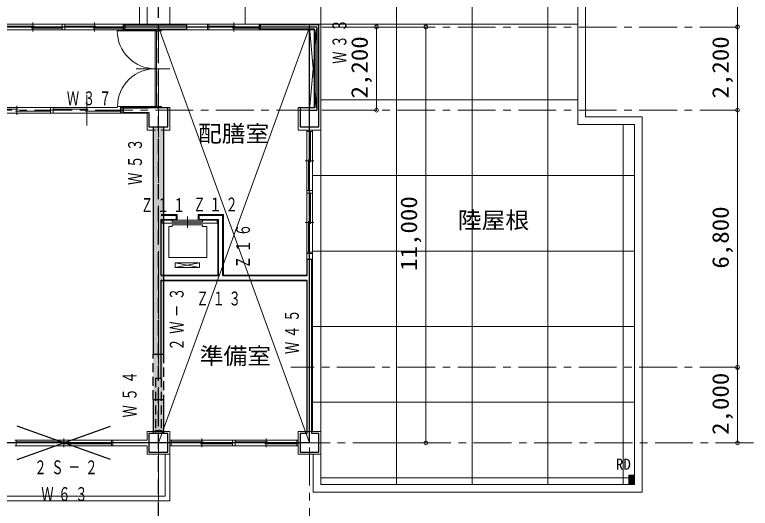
# Model space of a CAD drawing. Units: millimetres at full size, sheet at 1:200; details may follow other scales. Extents: x -55340 to 55340, y -38040 to 38040.
# Drawn here: x 20292 to 39752, y 12490 to 25547 of the extents above; entities that cross this region are included whole.
import ezdxf
from ezdxf.enums import TextEntityAlignment as Align

# ---------------------------------------------------------------- set-up
doc = ezdxf.new("R2010")
doc.units = ezdxf.units.MM
doc.header["$LTSCALE"] = 200
doc.header["$PDMODE"] = 32
doc.header["$PDSIZE"] = 100
for name, pattern in [('CHAIN1', [8, 5, -1, 1, -1]), ('DASHED1', [1.8, 1.2, -0.6]), ('DASHED2', [3, 2, -1])]:
    doc.linetypes.add(name, pattern=pattern)
for name, color, linetype, lineweight in [('0-0_補助線', 4, 'Continuous', 9), ('0-1_通り芯', 3, 'Continuous', 18), ('0-4_仕上', 7, 'Continuous', 18), ('0-5_建具(ｻｯｼ)', 3, 'Continuous', 18), ('0-A_寸法', 6, 'Continuous', 9), ('0-B_文字', 4, 'Continuous', 9), ('2-0_補助線', 2, 'Continuous', 25), ('2-2_躯体', 2, 'Continuous', 25), ('4-2_躯体', 4, 'Continuous', 9), ('4-4_仕上', 6, 'Continuous', 25), ('4-A_寸法', 4, 'Continuous', 9)]:
    doc.layers.add(name, color=color, linetype=linetype, lineweight=lineweight)
for name, color, linetype in [('0-D_予備', 2, 'Continuous'), ('2-3_外壁', 2, 'Continuous'), ('3-D_予備', 91, 'Continuous')]:
    doc.layers.add(name, color=color, linetype=linetype)
doc.styles.add('ＭＳ ゴシック', font='')
doc.styles.get('ＭＳ ゴシック').set_extended_font_data('MS Gothic')

msp = doc.modelspace()

# ---------------------------------------------------------------- linework, layer by layer
at = {"layer": '0-0_補助線'}
for p, q in [((30391.9, 13120.9), (30391.9, 28640.9)), ((24391.9, 25295.9), (24391.9, 27970.9)), ((26391.9, 25295.9), (26391.9, 27970.9)), ((28391.9, 25295.9), (28391.9, 27970.9)), ((32391.9, 13120.9), (32391.9, 27970.9)), ((34391.9, 13120.9), (34391.9, 27970.9)), ((24006.9, 25120.9), (23004.3, 25120.9)), ((24392.6, 24118.4), (23502.6, 24118.4)), ((28391.9, 23295.9), (35191.9, 23295.9)), ((24006.9, 23120.9), (23011.1, 23120.9)), ((36391.9, 13120.9), (36391.9, 22645.9)), ((28166.9, 21295.9), (36691.8, 21295.9)), ((24190.7, 20029.9), (24190.7, 20110.9)), ((24190.7, 20110.9), (25644.3, 20110.9)), ((24861.9, 20205.3), (24861.9, 19913.8)), ((25644.3, 20029.9), (25644.3, 20110.9)), ((25644.3, 20029.9), (24190.7, 20029.9)), ((24366.9, 19127.5), (24366.9, 19942.5)), ((24461.9, 19990.6), (25263.1, 19990.6)), ((25372.5, 19942.5), (25372.5, 19127.5)), ((28166.9, 19295.9), (36691.8, 19295.9)), ((25372.5, 19127.5), (24366.9, 19127.5)), ((24538.8, 18982.1), (24538.8, 18863.1)), ((25184.9, 18982.1), (24538.8, 18982.1)), ((28166.9, 17295.9), (36691.8, 17295.9)), ((28166.9, 15295.9), (36691.8, 15295.9)), ((28391.8, 13295.9), (36691.8, 13295.9)), ((24391.8, 12688.3), (12876.4, 12688.3)), ((24271.8, 12808.3), (12996.4, 12808.3))]:
    msp.add_line(p, q, dxfattribs=at)
at = {"layer": '0-0_補助線', "color": 3, "lineweight": 18}
for p, q in [((35391.9, 28220.9), (35391.9, 22845.9)), ((35191.9, 27970.9), (35191.9, 22645.9)), ((23791.9, 25299.7), (23791.9, 26090.6)), ((20770, 25103), (20770, 25338.7)), ((22401.3, 25103), (22401.3, 25338.7)), ((26091.9, 25103), (26091.9, 25338.7)), ((19989.4, 25246.6), (20805, 25246.6)), ((20735, 25195.2), (21550.6, 25195.2)), ((21550.6, 25295.9), (21620.6, 25295.9)), ((21550.6, 25145.9), (21550.6, 25295.9)), ((21620.6, 25246.6), (22436.2, 25246.6)), ((22366.2, 25195.2), (23181.9, 25195.2)), ((23181.9, 25145.9), (23181.9, 25295.9)), ((23181.9, 25295.9), (23216.9, 25295.9)), ((23181.9, 25145.9), (23216.9, 25145.9)), ((23216.9, 25295.9), (23216.9, 25145.9)), ((25426.9, 25145.9), (23216.9, 25145.9)), ((24006.9, 25145.9), (24006.9, 25120.9)), ((24049.9, 25120.9), (24006.9, 25120.9)), ((24045.9, 25117.9), (24045.9, 24120.9)), ((24049.9, 25120.9), (24049.9, 25110.9)), ((25426.9, 25295.9), (25391.9, 25295.9)), ((25391.9, 25295.9), (25391.9, 25145.9)), ((25426.9, 25145.9), (25426.9, 25295.9)), ((25426.9, 25246.6), (26126.9, 25246.6)), ((26056.9, 25195.2), (26756.9, 25195.2)), ((26756.9, 25145.9), (26791.9, 25145.9)), ((26791.9, 25295.9), (26791.9, 25145.9)), ((26791.9, 25145.9), (28241.9, 25145.9)), ((28241.9, 25145.9), (28241.9, 23095.9)), ((24045.9, 24120.9), (24009.9, 24120.9)), ((24009.9, 24115.9), (24009.9, 23123.9)), ((24045.9, 24115.9), (24009.9, 24115.9)), ((24045.9, 24115.9), (24045.9, 23123.9)), ((22201.9, 22615.9), (22201.9, 23423)), ((19461.9, 23046.6), (20386.9, 23046.6)), ((20316.9, 22995.2), (21241.9, 22995.2)), ((20351.9, 22903), (20351.9, 23138.8)), ((21241.9, 23095.9), (21311.9, 23095.9)), ((21241.9, 22945.9), (21241.9, 23095.9)), ((21311.9, 23046.6), (22236.9, 23046.6)), ((22166.9, 22995.2), (23091.9, 22995.2)), ((23091.9, 23095.9), (23126.9, 23095.9)), ((23091.9, 22945.9), (23091.9, 23095.9)), ((24391.9, 23095.9), (23126.9, 23095.9)), ((24006.9, 23120.9), (24006.9, 23095.9)), ((24049.9, 23120.9), (24006.9, 23120.9)), ((24045.9, 23123.9), (24009.9, 23123.9)), ((24049.9, 23130.9), (24049.9, 23120.9)), ((24074.9, 23130.9), (24049.9, 23130.9)), ((24074.9, 23130.9), (24074.9, 23120.9)), ((24176.9, 23120.9), (24074.9, 23120.9)), ((24176.9, 23120.9), (24176.9, 23095.9)), ((24391.9, 23095.9), (24391.9, 22495.9)), ((23091.9, 22945.9), (23126.9, 22945.9)), ((23791.9, 22495.9), (23791.9, 22945.9)), ((35391.9, 22845.9), (36891.8, 22845.9)), ((36891.8, 12920.9), (36891.8, 22845.9)), ((35191.9, 22645.9), (36691.8, 22645.9)), ((36691.8, 13120.9), (36691.8, 22645.9)), ((24016.9, 22495.9), (23791.9, 22495.9)), ((24391.9, 22495.9), (24166.9, 22495.9)), ((28016.9, 22460.9), (28016.9, 22495.9)), ((28016.9, 22460.9), (28166.9, 22460.9)), ((28117.6, 22460.9), (28117.6, 21645.3)), ((28166.9, 22460.9), (28166.9, 22495.9)), ((27974, 21680.3), (28209.7, 21680.3)), ((28066.1, 21715.3), (28066.1, 20899.7)), ((28016.9, 20899.7), (28166.9, 20899.7)), ((28117.6, 20829.6), (28117.6, 20014)), ((28166.9, 20899.7), (28166.9, 20829.6)), ((24166.9, 20260.9), (24591.9, 20260.9)), ((25146.9, 20110.9), (25146.9, 20260.9)), ((25816.9, 20260.9), (25146.9, 20260.9)), ((25816.9, 20260.9), (25816.9, 18660.9)), ((24166.9, 20110.9), (24166.9, 18660.9)), ((25666.9, 20110.9), (25146.9, 20110.9)), ((25666.9, 20110.9), (25666.9, 18660.9)), ((27974, 20049), (28209.7, 20049)), ((28066.1, 20084), (28066.1, 19268.4)), ((28016.9, 19268.4), (28166.9, 19268.4)), ((28016.9, 19268.4), (28016.9, 18660.9)), ((28166.9, 19268.4), (28166.9, 14520.9)), ((28166.9, 19233.4), (28016.9, 19233.4)), ((25666.9, 18660.9), (24166.9, 18660.9)), ((24166.9, 18510.9), (28016.9, 18510.9)), ((25816.9, 18660.9), (28016.9, 18660.9)), ((28016.9, 14520.9), (28016.9, 18510.9)), ((23791.9, 14520.9), (24391.9, 14520.9)), ((23791.9, 14295.9), (23791.9, 14520.9)), ((24006.9, 14545.9), (24108.9, 14545.9)), ((24006.9, 14520.9), (24006.9, 14545.9)), ((24108.9, 14555.9), (24133.9, 14555.9)), ((24108.9, 14545.9), (24108.9, 14555.9)), ((24133.9, 14545.9), (24133.9, 14555.9)), ((24133.9, 14545.9), (24176.9, 14545.9)), ((24137.9, 14548.9), (24173.9, 14548.9)), ((24176.9, 14520.9), (24176.9, 14545.9)), ((24391.9, 14520.9), (24391.9, 13920.9)), ((27791.8, 14520.9), (28391.8, 14520.9)), ((27791.8, 13920.9), (27791.8, 14520.9)), ((28391.8, 14520.9), (28391.8, 13920.9)), ((20326.9, 14295.9), (20291.9, 14295.9)), ((20326.9, 14145.9), (20326.9, 14295.9)), ((20326.9, 14246.6), (21626.9, 14246.6)), ((21591.9, 14103), (21591.9, 14338.7)), ((22891.8, 14295.9), (22891.8, 14145.9)), ((24426.9, 14246.6), (25276.9, 14246.6)), ((25241.9, 14103), (25241.9, 14338.7)), ((26056.9, 14295.9), (26126.8, 14295.9)), ((26056.9, 14145.9), (26056.9, 14295.9)), ((26126.8, 14246.6), (26976.8, 14246.6)), ((26941.8, 14103), (26941.8, 14338.7)), ((20326.9, 14145.9), (20291.9, 14145.9)), ((21556.9, 14195.2), (22856.9, 14195.2)), ((22856.9, 14145.9), (23791.9, 14145.9)), ((23791.9, 13920.9), (23791.9, 14145.9)), ((24426.9, 14145.9), (24391.8, 14145.9)), ((25206.8, 14195.2), (26056.9, 14195.2)), ((26906.9, 14195.2), (27756.8, 14195.2)), ((27756.8, 14145.9), (27791.8, 14145.9)), ((24391.9, 13920.9), (23791.9, 13920.9)), ((28391.8, 13920.9), (27791.8, 13920.9)), ((28391.8, 13120.9), (36691.8, 13120.9)), ((28191.9, 12920.9), (36891.8, 12920.9))]:
    msp.add_line(p, q, dxfattribs=at)
for points in [[(21550.6, 25145.9), (21620.6, 25145.9), (21620.6, 25295.9)], [(24045.9, 25117.9), (24009.9, 25117.9), (24009.9, 24120.9)], [(24176.9, 25145.9), (24176.9, 25120.9), (24074.9, 25120.9), (24074.9, 25110.9), (24049.9, 25110.9)], [(26756.9, 25145.9), (26756.9, 25295.9), (26791.9, 25295.9)], [(26791.9, 25295.9), (28391.9, 25295.9), (28391.9, 22495.9), (27791.9, 22495.9), (27791.9, 23095.9), (28241.9, 23095.9)], [(21241.9, 22945.9), (21311.9, 22945.9), (21311.9, 23095.9)], [(23126.9, 23095.9), (23126.9, 22945.9), (23791.9, 22945.9)], [(28016.9, 20899.7), (28016.9, 20829.6), (28166.9, 20829.6)], [(24166.9, 20110.9), (24591.9, 20110.9), (24591.9, 20260.9)], [(22856.9, 14145.9), (22856.9, 14295.9), (23791.9, 14295.9)], [(24426.9, 14145.9), (24426.9, 14295.9), (24391.8, 14295.9)], [(26056.9, 14145.9), (26126.8, 14145.9), (26126.8, 14295.9)], [(27756.8, 14145.9), (27756.8, 14295.9), (27791.8, 14295.9)]]:
    msp.add_lwpolyline(points, dxfattribs=at)
at = {"layer": '0-0_補助線'}
for points in [[(24861.9, 20067.7), (24461.9, 20067.7), (24461.9, 20110.9)], [(24863.1, 20067.7), (25263.1, 20067.7), (25263.1, 20110.9)], [(24461.9, 19990.6), (24461.9, 19942.5), (24366.9, 19942.5)], [(25372.5, 19942.5), (25263.1, 19942.5), (25263.1, 19990.6)], [(25184.9, 18982.1), (24538.8, 18863.1), (25184.9, 18863.1)], [(24538.8, 18982.1), (25184.9, 18863.1), (25184.9, 18982.1)]]:
    msp.add_lwpolyline(points, dxfattribs=at)
for centre, radius, start, end in [((24006.9, 25120.9), 1002.5, 180, 270), ((24006.9, 23120.9), 995.8, 87.75507, 180)]:
    msp.add_arc(centre, radius, start, end, dxfattribs=at)
at = {"layer": '0-1_通り芯', "color": 4, "linetype": 'CHAIN1', "lineweight": 9}
for p, q in [((39416, 25220.9), (-49340.7, 25220.9)), ((24091.9, 25295.9), (24091.9, 9864.4)), ((28091.9, 25295.9), (28091.9, 8117.4)), ((39416, 23020.9), (-47566.2, 23020.9)), ((39416, 16220.9), (27597.6, 16220.9)), ((-47566.2, 14220.9), (40940.1, 14220.9))]:
    msp.add_line(p, q, dxfattribs=at)
at = {"layer": '0-4_仕上'}
msp.add_lwpolyline([(36541.8, 13120.9), (36541.8, 13370.9), (36691.8, 13370.9)], dxfattribs=at)
at = {"layer": '0-5_建具(ｻｯｼ)'}
for p, q in [((23591.9, 25299.7), (23591.9, 25890.6)), ((23091.9, 25295.9), (35191.9, 25295.9)), ((28191.9, 12920.9), (28191.9, 13920.9)), ((28391.8, 13920.9), (28391.8, 13120.9)), ((28391.9, 13120.9), (28391.9, 13685.6))]:
    msp.add_line(p, q, dxfattribs=at)
at = {"layer": '0-5_建具(ｻｯｼ)', "color": 4, "lineweight": 9}
for p, q in [((19989.4, 25295.9), (23181.9, 25295.9)), ((23181.9, 25145.9), (19989.4, 25145.9)), ((25426.9, 25295.9), (26756.9, 25295.9)), ((26756.9, 25145.9), (25426.9, 25145.9)), ((19461.9, 23095.9), (23011.1, 23095.9)), ((19461.9, 22945.9), (23091.9, 22945.9)), ((28016.9, 19268.4), (28016.9, 22460.9)), ((28166.9, 22460.9), (28166.9, 19268.4)), ((28391.9, 14520.9), (28391.9, 22495.9)), ((20326.9, 14295.9), (22856.9, 14295.9)), ((24426.9, 14295.9), (27756.8, 14295.9)), ((22856.9, 14145.9), (20326.9, 14145.9)), ((27756.8, 14145.9), (24426.9, 14145.9)), ((24271.8, 13920.9), (24271.8, 12808.3)), ((24391.8, 13920.9), (24391.8, 12688.3)), ((36541.8, 13345.9), (36691.8, 13345.9)), ((36541.8, 13320.9), (36691.8, 13320.9)), ((36541.8, 13295.9), (36691.8, 13295.9)), ((36541.8, 13270.9), (36691.8, 13270.9)), ((36541.8, 13245.9), (36691.8, 13245.9)), ((36541.8, 13220.9), (36691.8, 13220.9)), ((36541.8, 13195.9), (36691.8, 13195.9)), ((36541.8, 13170.9), (36691.8, 13170.9)), ((36541.8, 13145.9), (36691.8, 13145.9))]:
    msp.add_line(p, q, dxfattribs=at)
at = {"layer": '0-A_寸法', "color": 4}
msp.add_line((39416, 16220.9), (39416, 14220.9), dxfattribs=at)
msp.add_lwpolyline([(39416, 16220.9), (39416, 23020.9), (39416, 25220.9), (39416, 32220.9)], dxfattribs=at)
at = {"layer": '0-A_寸法'}
for p in [(39416, 25220.9), (39416, 23020.9), (39416, 16220.9), (39416, 14220.9)]:
    msp.add_point(p, dxfattribs=at)
at = {"layer": '2-0_補助線'}
for p, q in [((23956.4, 22580.9), (24226.4, 22580.9)), ((23956.4, 22580.9), (23956.4, 16570.9)), ((24226.4, 22580.9), (24226.4, 16570.9)), ((23956.4, 16570.9), (24226.4, 16570.9)), ((23956.4, 15370.9), (24226.4, 15370.9)), ((23956.4, 15370.9), (23956.4, 14470.9)), ((24226.4, 15370.9), (24226.4, 14470.9)), ((20355, 13781.5), (22828.7, 14660.3)), ((22828.7, 13781.5), (20355, 14660.3))]:
    msp.add_line(p, q, dxfattribs=at)
at = {"layer": '2-0_補助線', "linetype": 'DASHED1'}
for p, q in [((23956.4, 15370.9), (23956.4, 16570.9)), ((24226.4, 16570.9), (24226.4, 15370.9)), ((23956.4, 15370.9), (24226.4, 15370.9))]:
    msp.add_line(p, q, dxfattribs=at)
at = {"layer": '2-2_躯体'}
for p, q in [((23171.9, 25280.9), (24841.9, 25280.9)), ((23171.9, 25160.9), (23171.9, 25280.9)), ((23171.9, 25160.9), (24841.9, 25160.9)), ((24841.9, 25160.9), (24841.9, 25280.9)), ((28341.9, 25280.9), (26791.9, 25280.9)), ((26791.9, 25160.9), (26791.9, 25280.9)), ((28221.9, 25160.9), (26791.9, 25160.9)), ((28221.9, 23080.9), (28221.9, 25160.9)), ((28341.9, 23080.9), (28341.9, 25280.9)), ((23171.9, 23080.9), (23841.9, 23080.9)), ((23171.9, 22960.9), (23171.9, 23080.9)), ((28221.9, 23080.9), (27841.9, 23080.9)), ((23841.9, 22580.9), (24016.9, 22580.9)), ((24166.9, 22580.9), (24341.9, 22580.9)), ((24166.9, 20245.9), (24561.9, 20245.9)), ((24561.9, 20245.9), (24561.9, 20125.9)), ((25161.9, 20245.9), (25161.9, 20125.9)), ((25161.9, 20245.9), (25801.9, 20245.9)), ((25801.9, 18645.9), (25801.9, 20245.9)), ((24166.9, 20125.9), (24561.9, 20125.9)), ((24166.9, 18645.9), (24166.9, 20125.9)), ((25161.9, 20125.9), (25681.9, 20125.9)), ((28151.9, 14470.9), (28151.9, 19077.7)), ((24166.9, 15930.9), (24166.9, 18525.9)), ((24166.9, 18525.9), (28031.9, 18525.9)), ((25801.9, 18645.9), (28031.9, 18645.9)), ((28031.9, 14470.9), (28031.9, 18525.9)), ((24016.9, 15930.9), (24166.9, 15930.9)), ((23841.9, 14470.9), (23841.9, 13970.9)), ((24341.9, 14470.9), (23841.9, 14470.9)), ((24341.9, 14470.9), (24151.9, 14470.9)), ((24341.9, 13970.9), (24341.9, 14470.9)), ((27841.9, 14470.9), (27841.9, 13970.9)), ((28031.9, 14470.9), (27841.9, 14470.9)), ((28341.9, 14470.9), (28151.9, 14470.9)), ((28341.9, 13970.9), (28341.9, 14470.9)), ((23841.9, 13970.9), (24341.9, 13970.9)), ((27841.9, 13970.9), (28341.9, 13970.9))]:
    msp.add_line(p, q, dxfattribs=at)
at = {"layer": '2-2_躯体', "linetype": 'DASHED1'}
for p, q in [((24016.9, 15930.9), (24016.9, 14470.9)), ((24166.9, 15930.9), (24166.9, 14470.9))]:
    msp.add_line(p, q, dxfattribs=at)
at = {"layer": '2-2_躯体'}
for points in [[(24341.9, 22580.9), (24341.9, 23080.9), (23841.9, 23080.9)], [(27841.9, 23080.9), (27841.9, 22580.9), (28341.9, 22580.9), (28341.9, 23080.9)], [(23171.9, 22960.9), (23841.9, 22960.9), (23841.9, 22580.9)], [(24166.9, 18645.9), (25681.9, 18645.9), (25681.9, 20125.9)], [(28031.9, 18645.9), (28031.9, 19077.7), (28151.9, 19077.7)]]:
    msp.add_lwpolyline(points, dxfattribs=at)
at = {"layer": '3-D_予備'}
msp.add_solid([(23956.4, 22580.9), (24226.4, 22580.9), (23956.4, 14470.9), (24226.4, 14470.9)], dxfattribs=at)
at = {"layer": '4-2_躯体'}
for p, q in [((24091.9, 25220.9), (28091.9, 14220.9)), ((24091.9, 14220.9), (28091.9, 25220.9)), ((28091.9, 25220.9), (28281.9, 23020.9)), ((28091.9, 23020.9), (28281.9, 25220.9))]:
    msp.add_line(p, q, dxfattribs=at)
at = {"layer": '4-4_仕上', "linetype": 'DASHED2'}
msp.add_line((24091.9, 9864.4), (24091.9, 27948), dxfattribs=at)
at = {"layer": '4-4_仕上'}
for p, q in [((28281.9, 25220.9), (14281.9, 25220.9)), ((28091.9, 14220.9), (28091.9, 25220.9)), ((28281.9, 25220.9), (28281.9, 23020.9)), ((28091.9, 23020.9), (28281.9, 23020.9)), ((28091.9, 14220.9), (14281.9, 14220.9))]:
    msp.add_line(p, q, dxfattribs=at)
at = {"layer": '4-A_寸法'}
for p, q in [((29865.1, 25220.9), (28614.5, 25220.9)), ((29865.1, 23020.9), (29865.1, 25220.9)), ((31170.3, 25220.9), (29865.1, 25220.9)), ((31170.3, 14220.9), (31170.3, 25220.9)), ((29865.1, 23020.9), (28614.5, 23020.9)), ((31170.3, 14220.9), (29865.1, 14220.9))]:
    msp.add_line(p, q, dxfattribs=at)
at = {"layer": '4-A_寸法', "color": 6}
for p in [(29865.1, 25220.9), (31170.3, 25220.9), (29865.1, 23020.9), (31170.3, 14220.9)]:
    msp.add_point(p, dxfattribs=at)

# ---------------------------------------------------------------- texts
at = {"layer": '0-A_寸法', "color": 2, "style": 'ＭＳ ゴシック', "width": 1.1}
for s, p in [('2,200', (39316, 23330.9)), ('6,800', (39316, 18830.9)), ('2,000', (39316, 14430.9))]:
    msp.add_text(s, height=439.9, rotation=90, dxfattribs=at).set_placement(p, align=Align.BOTTOM_LEFT)
at = {"layer": '0-B_文字', "color": 2, "style": 'ＭＳ ゴシック', "width": 1.05}
for s, p in [('配膳室', (25139.7, 22049.5)), ('陸屋根', (32013.4, 19762.6)), ('準備室', (25183.9, 16168.4))]:
    msp.add_text(s, height=439.9, dxfattribs=at).set_placement(p, align=Align.BOTTOM_LEFT)
at = {"layer": '0-D_予備', "style": 'ＭＳ ゴシック'}
msp.add_text('RD', height=293.3, dxfattribs=at).set_placement((36194.5, 13421.8), align=Align.BOTTOM_LEFT)
at = {"layer": '2-0_補助線', "char_height": 366.6, "attachment_point": 7, "rotation": 90, "style": 'ＭＳ ゴシック'}
for s, insert in [('\\T1.38;\\W0.65;Ｗ５３', (23664.8, 21045.2)), ('\\T1.37;\\W0.65;２Ｗ－３', (24768.2, 16661)), ('\\T1.38;\\W0.65;Ｗ５４', (23521.3, 14892.6))]:
    msp.add_mtext(s, dxfattribs=dict(at, insert=insert))
at = {"layer": '2-0_補助線', "char_height": 366.6, "attachment_point": 7, "style": 'ＭＳ ゴシック'}
for s, insert in [('\\T1.38;\\W0.65;２Ｓ－２', (20810.1, 13384.9)), ('\\T1.38;\\W0.65;Ｗ６３', (20995, 12676.9))]:
    msp.add_mtext(s, dxfattribs=dict(at, insert=insert))
at = {"layer": '2-3_外壁', "char_height": 366.6, "attachment_point": 7, "rotation": 90, "style": 'ＭＳ ゴシック'}
for s, insert in [('\\T1.31;\\W0.65;Ｗ３３', (29072.9, 24249.2)), ('\\T1.31;\\W0.65;Ｚ１６', (26521.9, 18835.1)), ('\\T1.31;\\W0.65;Ｗ４５', (27814.9, 16570.3))]:
    msp.add_mtext(s, dxfattribs=dict(at, insert=insert))
at = {"layer": '2-3_外壁', "char_height": 366.6, "attachment_point": 7, "style": 'ＭＳ ゴシック'}
for s, insert in [('\\T1.31;\\W0.65;Ｗ３７', (21670.3, 23146.2)), ('\\T1.31;\\W0.65;Ｚ１１', (23629, 20326.9)), ('\\T1.31;\\W0.65;Ｚ１２', (25016.4, 20344)), ('\\T1.31;\\W0.65;Ｚ１３', (25099.2, 17849.8))]:
    msp.add_mtext(s, dxfattribs=dict(at, insert=insert))
at = {"layer": '4-A_寸法', "color": 2, "style": 'ＭＳ ゴシック', "width": 1.1}
for s, p in [('2,200', (29765.1, 23330.9)), ('11,000', (31070.3, 18770.9))]:
    msp.add_text(s, height=439.9, rotation=90, dxfattribs=at).set_placement(p, align=Align.BOTTOM_LEFT)

doc.saveas('drawing.dxf')
